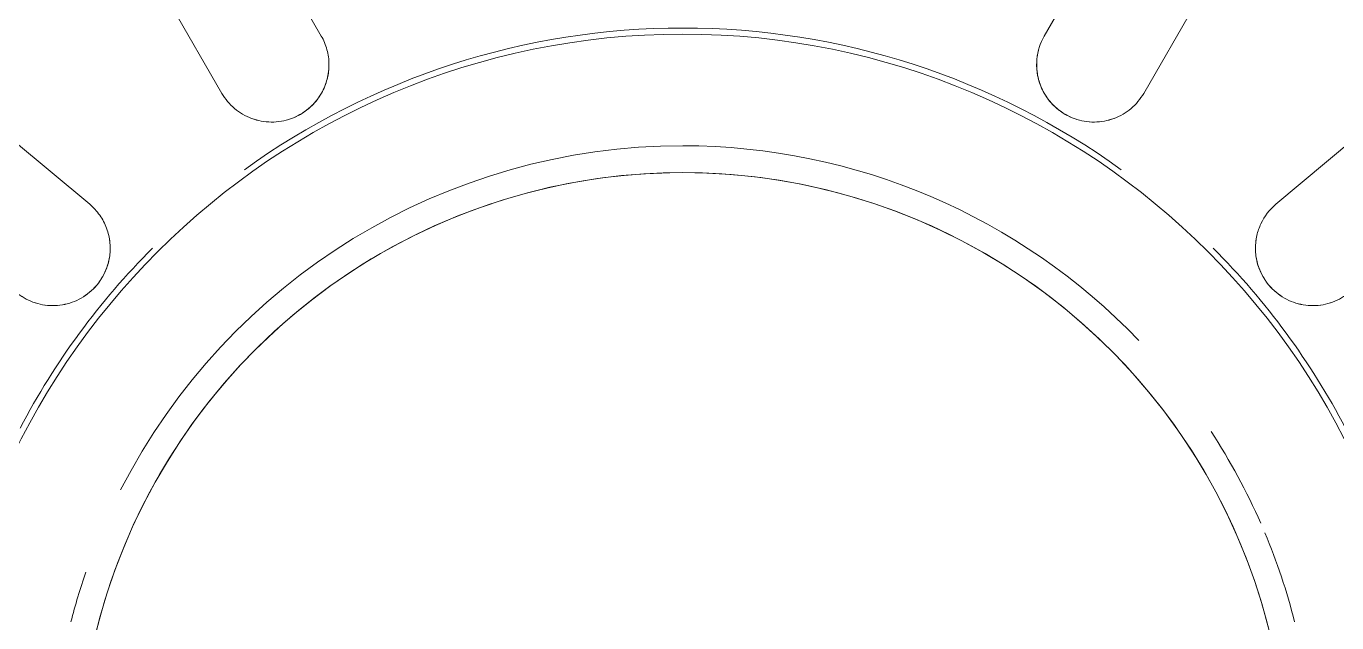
# Model space of a CAD drawing. Header units: millimetres. Extents: x -11245 to 24889, y -43080 to -3800.
# Drawn here: x -7553.79 to -7519.52, y -14963.7 to -14948.1 of the extents above; entities that cross this region are included whole.
import ezdxf

# ---------------------------------------------------------------- set-up
doc = ezdxf.new("R2010")
doc.units = ezdxf.units.MM
doc.layers.add('A-GENM', color=13, linetype='Continuous', lineweight=9)
doc.layers.add('G-IMPT', color=8, linetype='Continuous', lineweight=9)

# ---------------------------------------------------------------- blocks, each defined once
blk = doc.blocks.new('CRT_MGN_COZ_Fogão a lenha completo - CRT_MGN_COZ_Fogão a lenha completo-5005769-PONTOS HIDRÁULICOS TÉRREO')
at = {"layer": 'G-IMPT', "flags": 128}
for points in [[(2943.656, -34.436), (2941.965, -36.45), (2940.275, -38.465), (2938.584, -40.48), (2936.894, -42.494)], [(2939.795, -45.951), (2942.072, -44.636), (2944.35, -43.321), (2946.627, -42.006), (2948.905, -40.691)], [(2925.515, -42.613), (2926.127, -42.769), (2926.733, -42.949), (2927.331, -43.154), (2927.92, -43.382), (2928.5, -43.633), (2929.069, -43.908), (2929.627, -44.204), (2930.173, -44.524), (2930.705, -44.864), (2931.223, -45.226), (2931.727, -45.608), (2932.214, -46.01), (2932.686, -46.431), (2933.14, -46.87), (2933.576, -47.328), (2933.993, -47.802), (2934.391, -48.293), (2934.77, -48.799), (2935.127, -49.32), (2935.464, -49.855), (2935.779, -50.403), (2936.071, -50.963), (2936.342, -51.534), (2936.589, -52.116), (2936.812, -52.707), (2937.012, -53.307), (2937.187, -53.914), (2937.339, -54.527), (2937.465, -55.147), (2937.567, -55.77), (2937.644, -56.398), (2937.695, -57.027), (2937.721, -57.659), (2937.725, -58)], [(2950.405, -43.289), (2948.127, -44.604), (2945.85, -45.919), (2943.572, -47.234), (2941.295, -48.549)], [(2937.725, -58), (2937.712, -58.632), (2937.674, -59.263), (2937.611, -59.891), (2937.523, -60.517), (2937.41, -61.139), (2937.272, -61.756), (2937.11, -62.366), (2936.923, -62.97), (2936.712, -63.566), (2936.478, -64.153), (2936.22, -64.73), (2935.94, -65.296), (2935.637, -65.851), (2935.312, -66.393), (2934.965, -66.921), (2934.598, -67.436), (2934.211, -67.935), (2933.804, -68.418), (2933.377, -68.885), (2932.933, -69.334), (2932.471, -69.765), (2931.992, -70.178), (2931.497, -70.571), (2930.987, -70.943), (2930.462, -71.295), (2929.923, -71.626), (2929.372, -71.935), (2928.809, -72.222), (2928.235, -72.485), (2927.65, -72.726), (2927.057, -72.943), (2926.455, -73.137), (2925.846, -73.306)], [(2950.405, -72.711), (2948.127, -71.396), (2945.85, -70.081), (2943.572, -68.766), (2941.295, -67.451)], [(2939.795, -70.049), (2942.072, -71.364), (2944.35, -72.679), (2946.627, -73.994), (2948.905, -75.309)], [(2943.656, -81.564), (2941.965, -79.55), (2940.275, -77.535), (2938.584, -75.52), (2936.894, -73.506)]]:
    blk.add_lwpolyline(points, dxfattribs=at)
at = {"layer": 'G-IMPT'}
for radius, start, end in [(58.454, 270, 90), (57.5, 360, 180), (57.5, 270, 90), (56.5, 360, 180), (42, 0, 180), (41.108, 0, 180), (41, 270, 90), (41, 0, 90), (40.608, 0, 180), (40.608, 0, 180), (39.72, 13.7788, 180), (39.099, 360, 180), (19.418, 0, 180), (19.579, 45.0832, 62.251), (16.5, 71.0651, 75.7895), (15.8, 270, 90), (16.5, 0, 62.9639), (19.579, 0, 35.8359), (57.5, 180, 0), (56.5, 180, 0), (41.108, 180, 0), (40.608, 180, 0), (40.608, 180, 0), (39.099, 180, 0), (39.72, 193.7788, 0), (19.418, 180, 0), (41, 270, 0), (42, 270, 0), (16.5, 313.7469, 0), (19.579, 324.1641, 0), (16.5, 293.6842, 303.1579), (19.579, 297.749, 314.9168), (16.5, 284.2105, 292.7491)]:
    blk.add_arc((2921.925, -58), radius, start, end, dxfattribs=at)
for points, knots in [([(2936.894, -42.494), (2936.811, -42.593), (2936.667, -42.725), (2936.446, -42.861), (2936.268, -42.94), (2936.081, -42.996), (2935.822, -43.038), (2935.447, -43.025), (2934.983, -42.859), (2934.569, -42.512), (2934.347, -42.122), (2934.258, -41.782), (2934.237, -41.52), (2934.262, -41.26), (2934.353, -40.925), (2934.485, -40.698), (2934.596, -40.566)], [-1, -1, -1, -1, -0.916667, -0.875, -0.833333, -0.791667, -0.75, -0.666667, -0.555556, -0.444444, -0.333333, -0.277778, -0.222222, -0.166667, -0.111111, 0, 0, 0, 0]), ([(2936.078, -42.993), (2936.026, -43.005), (2935.921, -43.022), (2935.755, -43.032), (2935.589, -43.025), (2935.43, -43), (2935.269, -42.955), (2935.112, -42.893), (2934.969, -42.817), (2934.832, -42.723), (2934.703, -42.613), (2934.569, -42.47), (2934.437, -42.277), (2934.324, -42.037), (2934.26, -41.781), (2934.229, -41.432), (2934.312, -40.998), (2934.481, -40.703), (2934.596, -40.566)], [-0.7916667, -0.7916667, -0.7916667, -0.7916667, -0.7569444, -0.7222222, -0.6875, -0.6527778, -0.6180556, -0.5833333, -0.5486111, -0.5138889, -0.4791667, -0.4444444, -0.3888889, -0.3333333, -0.2777778, -0.2222222, -0.1111111, 0, 0, 0, 0]), ([(2941.295, -48.549), (2941.183, -48.614), (2941.002, -48.689), (2940.748, -48.74), (2940.554, -48.754), (2940.359, -48.743), (2940.101, -48.694), (2939.754, -48.553), (2939.374, -48.238), (2939.104, -47.771), (2939.028, -47.328), (2939.062, -46.978), (2939.131, -46.725), (2939.243, -46.489), (2939.444, -46.205), (2939.646, -46.037), (2939.795, -45.951)], [-1, -1, -1, -1, -0.916667, -0.875, -0.833333, -0.791667, -0.75, -0.666667, -0.555556, -0.444444, -0.333333, -0.277778, -0.222222, -0.166667, -0.111111, 0, 0, 0, 0]), ([(2940.684, -48.743), (2940.576, -48.753), (2940.409, -48.751), (2940.199, -48.712), (2940.04, -48.665), (2939.887, -48.601), (2939.746, -48.523), (2939.61, -48.426), (2939.484, -48.314), (2939.375, -48.194), (2939.279, -48.059), (2939.196, -47.911), (2939.118, -47.731), (2939.06, -47.505), (2939.036, -47.24), (2939.063, -46.978), (2939.108, -46.809), (2939.139, -46.727)], [-0.8611111, -0.8611111, -0.8611111, -0.8611111, -0.7916667, -0.7569444, -0.7222222, -0.6875, -0.6527778, -0.6180556, -0.5833333, -0.5486111, -0.5138889, -0.4791667, -0.4444444, -0.3888889, -0.3333333, -0.2777778, -0.2222222, -0.2222222, -0.2222222, -0.2222222]), ([(2941.295, -67.451), (2941.101, -67.339), (2940.799, -67.245), (2940.409, -67.249), (2940.199, -67.288), (2940.04, -67.335), (2939.887, -67.399), (2939.746, -67.477), (2939.61, -67.574), (2939.484, -67.686), (2939.375, -67.806), (2939.279, -67.941), (2939.196, -68.089), (2939.118, -68.269), (2939.06, -68.495), (2939.036, -68.76), (2939.063, -69.022), (2939.154, -69.361), (2939.38, -69.74), (2939.64, -69.959), (2939.795, -70.049)], [-1, -1, -1, -1, -0.861111, -0.791667, -0.756944, -0.722222, -0.6875, -0.652778, -0.618056, -0.583333, -0.548611, -0.513889, -0.479167, -0.444444, -0.388889, -0.333333, -0.277778, -0.222222, -0.111111, 0, 0, 0, 0]), ([(2940.938, -67.302), (2940.875, -67.285), (2940.748, -67.26), (2940.554, -67.246), (2940.359, -67.257), (2940.101, -67.306), (2939.754, -67.447), (2939.374, -67.762), (2939.104, -68.229), (2939.028, -68.672), (2939.062, -69.022), (2939.108, -69.191), (2939.138, -69.272)], [-0.9166667, -0.9166667, -0.9166667, -0.9166667, -0.875, -0.8333333, -0.7916667, -0.75, -0.6666667, -0.5555556, -0.4444444, -0.3333333, -0.2777778, -0.2222222, -0.2222222, -0.2222222, -0.2222222]), ([(2936.08, -73.008), (2936.016, -72.993), (2935.822, -72.962), (2935.447, -72.975), (2934.983, -73.141), (2934.569, -73.488), (2934.347, -73.878), (2934.258, -74.218), (2934.237, -74.48), (2934.262, -74.74), (2934.353, -75.075), (2934.485, -75.302), (2934.596, -75.434)], [-0.7916667, -0.7916667, -0.7916667, -0.7916667, -0.75, -0.6666667, -0.5555556, -0.4444444, -0.3333333, -0.2777778, -0.2222222, -0.1666667, -0.1111111, 0, 0, 0, 0]), ([(2936.894, -73.506), (2936.75, -73.335), (2936.498, -73.143), (2936.131, -73.013), (2935.921, -72.978), (2935.755, -72.968), (2935.589, -72.975), (2935.43, -73), (2935.269, -73.045), (2935.112, -73.107), (2934.969, -73.183), (2934.832, -73.277), (2934.703, -73.387), (2934.569, -73.53), (2934.437, -73.723), (2934.324, -73.963), (2934.26, -74.219), (2934.229, -74.568), (2934.312, -75.002), (2934.481, -75.297), (2934.596, -75.434)], [-1, -1, -1, -1, -0.861111, -0.791667, -0.756944, -0.722222, -0.6875, -0.652778, -0.618056, -0.583333, -0.548611, -0.513889, -0.479167, -0.444444, -0.388889, -0.333333, -0.277778, -0.222222, -0.111111, 0, 0, 0, 0])]:
    blk.add_open_spline(points, degree=3, knots=knots, dxfattribs=at)
blk = doc.blocks.new('CRT_MGN_COZ_Fogão a lenha completo - CRT_MGN_COZ_Fogão a lenha completo-V23-PONTOS HIDRÁULICOS TÉRREO')
at = {"layer": 'G-IMPT', "flags": 128}
for points in [[(2943.656, -34.436), (2941.965, -36.45), (2940.275, -38.465), (2938.584, -40.48), (2936.894, -42.494)], [(2939.795, -45.951), (2942.072, -44.636), (2944.35, -43.321), (2946.627, -42.006), (2948.905, -40.691)], [(2925.515, -42.613), (2926.127, -42.769), (2926.733, -42.949), (2927.331, -43.154), (2927.92, -43.382), (2928.5, -43.633), (2929.069, -43.908), (2929.627, -44.204), (2930.173, -44.524), (2930.705, -44.864), (2931.223, -45.226), (2931.727, -45.608), (2932.214, -46.01), (2932.686, -46.431), (2933.14, -46.87), (2933.576, -47.328), (2933.993, -47.802), (2934.391, -48.293), (2934.77, -48.799), (2935.127, -49.32), (2935.464, -49.855), (2935.779, -50.403), (2936.071, -50.963), (2936.342, -51.534), (2936.589, -52.116), (2936.812, -52.707), (2937.012, -53.307), (2937.187, -53.914), (2937.339, -54.527), (2937.465, -55.147), (2937.567, -55.77), (2937.644, -56.398), (2937.695, -57.027), (2937.721, -57.659), (2937.725, -58)], [(2950.405, -43.289), (2948.127, -44.604), (2945.85, -45.919), (2943.572, -47.234), (2941.295, -48.549)], [(2937.725, -58), (2937.712, -58.632), (2937.674, -59.263), (2937.611, -59.891), (2937.523, -60.517), (2937.41, -61.139), (2937.272, -61.756), (2937.11, -62.366), (2936.923, -62.97), (2936.712, -63.566), (2936.478, -64.153), (2936.22, -64.73), (2935.94, -65.296), (2935.637, -65.851), (2935.312, -66.393), (2934.965, -66.921), (2934.598, -67.436), (2934.211, -67.935), (2933.804, -68.418), (2933.377, -68.885), (2932.933, -69.334), (2932.471, -69.765), (2931.992, -70.178), (2931.497, -70.571), (2930.987, -70.943), (2930.462, -71.295), (2929.923, -71.626), (2929.372, -71.935), (2928.809, -72.222), (2928.235, -72.485), (2927.65, -72.726), (2927.057, -72.943), (2926.455, -73.137), (2925.846, -73.306)], [(2950.405, -72.711), (2948.127, -71.396), (2945.85, -70.081), (2943.572, -68.766), (2941.295, -67.451)], [(2939.795, -70.049), (2942.072, -71.364), (2944.35, -72.679), (2946.627, -73.994), (2948.905, -75.309)], [(2943.656, -81.564), (2941.965, -79.55), (2940.275, -77.535), (2938.584, -75.52), (2936.894, -73.506)]]:
    blk.add_lwpolyline(points, dxfattribs=at)
at = {"layer": 'G-IMPT'}
for radius, start, end in [(58.454, 270, 90), (57.5, 360, 180), (57.5, 270, 90), (56.5, 360, 180), (42, 0, 180), (41.108, 0, 180), (41, 270, 90), (41, 0, 90), (40.608, 0, 180), (40.608, 0, 180), (39.72, 13.7788, 180), (39.099, 360, 180), (19.418, 0, 180), (19.579, 45.0832, 62.251), (16.5, 71.0651, 75.7895), (15.8, 270, 90), (16.5, 0, 62.9639), (19.579, 0, 35.8359), (57.5, 180, 0), (56.5, 180, 0), (41.108, 180, 0), (40.608, 180, 0), (40.608, 180, 0), (39.099, 180, 0), (39.72, 193.7788, 0), (19.418, 180, 0), (41, 270, 0), (42, 270, 0), (16.5, 313.7469, 0), (19.579, 324.1641, 0), (16.5, 293.6842, 303.1579), (19.579, 297.749, 314.9168), (16.5, 284.2105, 292.7491)]:
    blk.add_arc((2921.925, -58), radius, start, end, dxfattribs=at)
for points, knots in [([(2936.894, -42.494), (2936.811, -42.593), (2936.667, -42.725), (2936.446, -42.861), (2936.268, -42.94), (2936.081, -42.996), (2935.822, -43.038), (2935.447, -43.025), (2934.983, -42.859), (2934.569, -42.512), (2934.347, -42.122), (2934.258, -41.782), (2934.237, -41.52), (2934.262, -41.26), (2934.353, -40.925), (2934.485, -40.698), (2934.596, -40.566)], [-1, -1, -1, -1, -0.916667, -0.875, -0.833333, -0.791667, -0.75, -0.666667, -0.555556, -0.444444, -0.333333, -0.277778, -0.222222, -0.166667, -0.111111, 0, 0, 0, 0]), ([(2936.078, -42.993), (2936.026, -43.005), (2935.921, -43.022), (2935.755, -43.032), (2935.589, -43.025), (2935.43, -43), (2935.269, -42.955), (2935.112, -42.893), (2934.969, -42.817), (2934.832, -42.723), (2934.703, -42.613), (2934.569, -42.47), (2934.437, -42.277), (2934.324, -42.037), (2934.26, -41.781), (2934.229, -41.432), (2934.312, -40.998), (2934.481, -40.703), (2934.596, -40.566)], [-0.7916667, -0.7916667, -0.7916667, -0.7916667, -0.7569444, -0.7222222, -0.6875, -0.6527778, -0.6180556, -0.5833333, -0.5486111, -0.5138889, -0.4791667, -0.4444444, -0.3888889, -0.3333333, -0.2777778, -0.2222222, -0.1111111, 0, 0, 0, 0]), ([(2941.295, -48.549), (2941.183, -48.614), (2941.002, -48.689), (2940.748, -48.74), (2940.554, -48.754), (2940.359, -48.743), (2940.101, -48.694), (2939.754, -48.553), (2939.374, -48.238), (2939.104, -47.771), (2939.028, -47.328), (2939.062, -46.978), (2939.131, -46.725), (2939.243, -46.489), (2939.444, -46.205), (2939.646, -46.037), (2939.795, -45.951)], [-1, -1, -1, -1, -0.916667, -0.875, -0.833333, -0.791667, -0.75, -0.666667, -0.555556, -0.444444, -0.333333, -0.277778, -0.222222, -0.166667, -0.111111, 0, 0, 0, 0]), ([(2940.684, -48.743), (2940.576, -48.753), (2940.409, -48.751), (2940.199, -48.712), (2940.04, -48.665), (2939.887, -48.601), (2939.746, -48.523), (2939.61, -48.426), (2939.484, -48.314), (2939.375, -48.194), (2939.279, -48.059), (2939.196, -47.911), (2939.118, -47.731), (2939.06, -47.505), (2939.036, -47.24), (2939.063, -46.978), (2939.108, -46.809), (2939.139, -46.727)], [-0.8611111, -0.8611111, -0.8611111, -0.8611111, -0.7916667, -0.7569444, -0.7222222, -0.6875, -0.6527778, -0.6180556, -0.5833333, -0.5486111, -0.5138889, -0.4791667, -0.4444444, -0.3888889, -0.3333333, -0.2777778, -0.2222222, -0.2222222, -0.2222222, -0.2222222]), ([(2941.295, -67.451), (2941.101, -67.339), (2940.799, -67.245), (2940.409, -67.249), (2940.199, -67.288), (2940.04, -67.335), (2939.887, -67.399), (2939.746, -67.477), (2939.61, -67.574), (2939.484, -67.686), (2939.375, -67.806), (2939.279, -67.941), (2939.196, -68.089), (2939.118, -68.269), (2939.06, -68.495), (2939.036, -68.76), (2939.063, -69.022), (2939.154, -69.361), (2939.38, -69.74), (2939.64, -69.959), (2939.795, -70.049)], [-1, -1, -1, -1, -0.861111, -0.791667, -0.756944, -0.722222, -0.6875, -0.652778, -0.618056, -0.583333, -0.548611, -0.513889, -0.479167, -0.444444, -0.388889, -0.333333, -0.277778, -0.222222, -0.111111, 0, 0, 0, 0]), ([(2940.938, -67.302), (2940.875, -67.285), (2940.748, -67.26), (2940.554, -67.246), (2940.359, -67.257), (2940.101, -67.306), (2939.754, -67.447), (2939.374, -67.762), (2939.104, -68.229), (2939.028, -68.672), (2939.062, -69.022), (2939.108, -69.191), (2939.138, -69.272)], [-0.9166667, -0.9166667, -0.9166667, -0.9166667, -0.875, -0.8333333, -0.7916667, -0.75, -0.6666667, -0.5555556, -0.4444444, -0.3333333, -0.2777778, -0.2222222, -0.2222222, -0.2222222, -0.2222222]), ([(2936.08, -73.008), (2936.016, -72.993), (2935.822, -72.962), (2935.447, -72.975), (2934.983, -73.141), (2934.569, -73.488), (2934.347, -73.878), (2934.258, -74.218), (2934.237, -74.48), (2934.262, -74.74), (2934.353, -75.075), (2934.485, -75.302), (2934.596, -75.434)], [-0.7916667, -0.7916667, -0.7916667, -0.7916667, -0.75, -0.6666667, -0.5555556, -0.4444444, -0.3333333, -0.2777778, -0.2222222, -0.1666667, -0.1111111, 0, 0, 0, 0]), ([(2936.894, -73.506), (2936.75, -73.335), (2936.498, -73.143), (2936.131, -73.013), (2935.921, -72.978), (2935.755, -72.968), (2935.589, -72.975), (2935.43, -73), (2935.269, -73.045), (2935.112, -73.107), (2934.969, -73.183), (2934.832, -73.277), (2934.703, -73.387), (2934.569, -73.53), (2934.437, -73.723), (2934.324, -73.963), (2934.26, -74.219), (2934.229, -74.568), (2934.312, -75.002), (2934.481, -75.297), (2934.596, -75.434)], [-1, -1, -1, -1, -0.861111, -0.791667, -0.756944, -0.722222, -0.6875, -0.652778, -0.618056, -0.583333, -0.548611, -0.513889, -0.479167, -0.444444, -0.388889, -0.333333, -0.277778, -0.222222, -0.111111, 0, 0, 0, 0])]:
    blk.add_open_spline(points, degree=3, knots=knots, dxfattribs=at)

msp = doc.modelspace()

# ---------------------------------------------------------------- block references
at = {"layer": 'A-GENM', "color": 55, "rotation": 89.99999999999928}
for name in ['CRT_MGN_COZ_Fogão a lenha completo - CRT_MGN_COZ_Fogão a lenha completo-5005769-PONTOS HIDRÁULICOS TÉRREO', 'CRT_MGN_COZ_Fogão a lenha completo - CRT_MGN_COZ_Fogão a lenha completo-V23-PONTOS HIDRÁULICOS TÉRREO']:
    msp.add_blockref(name, (-7594.62, -17889.651), dxfattribs=at)

doc.saveas('drawing.dxf')
